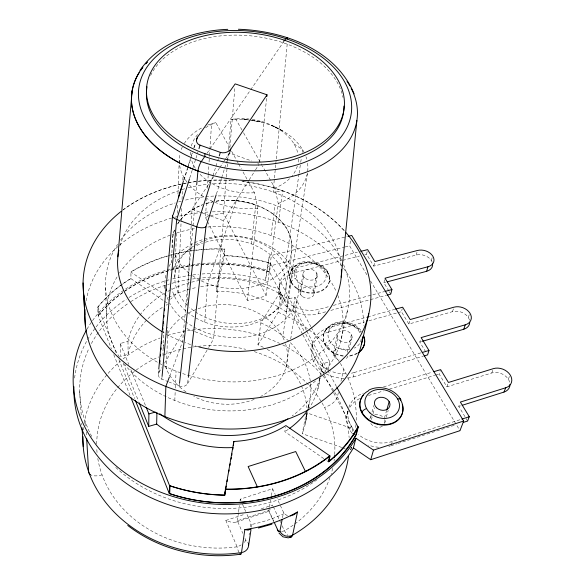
<?xml version="1.0" encoding="UTF-8"?>
<svg xmlns="http://www.w3.org/2000/svg" width="585" height="585" viewBox="0 0 585 585"><rect width="100%" height="100%" fill="white"/><g stroke="black" fill="none" stroke-linecap="round" stroke-linejoin="round"><path stroke-width="0.44" stroke-dasharray="2.92 2.19" d="M163.186 348.141L163.668 330.942M163.793 326.415L163.866 323.702M164.846 288.405L164.919 285.685M166.425 369.018L167.785 327.271M171.522 262.987L172.304 240.201L173.474 232.998L174.703 229.956M174.798 277.093L176.494 232.413M177.226 213.269L177.54 205.064M177.957 194.125L179.098 164.034M179.134 163.127L179.302 158.564M181.657 208.516L178.132 292.354L170.542 299.235M182.037 199.405L182.462 189.379M182.842 180.268L183.039 175.712M174.798 400.498L175.186 391.614M175.339 388.06L176.07 371.175M187.032 305.487L192.019 209.218L219.338 168.253M207.105 220.713L205.459 217.459L206.644 199.244M207.353 188.319L208.18 175.566M208.238 174.659L208.83 165.548M209.072 161.906L209.423 156.444M209.481 155.53L209.839 150.067M209.898 149.153L211.551 123.654L215.85 122.616L229.452 147.318M204.779 322.152L207.529 283.571L236.369 200.867C254.395 202.863 272.698 209.876 284.025 224.684C299.6 244.077 287.023 269.736 285.634 291.33M167.851 291.389A98.097 78.332 4.8 0 1 288.003 299.059L294.994 297.209L292.917 310.028L286.014 311.885A96.744 77.951 4.7 0 0 216.53 291.564L217.057 285.1L224.808 249.195A149.102 119.845 4.7 0 0 130.879 272.098L167.866 296.924M207.514 221.525L247.36 300.354A59.1 43.831 5.6 0 0 266.08 295.454L223.36 213.298L226.256 177.855M226.329 176.948L227.514 162.411M227.587 161.504L228.479 150.594M228.552 149.687L231.002 119.698L235.506 118.616A54.134 36.979 6.2 0 1 248.998 119.011M208.611 347.519L213.642 338.876L223.353 220.669L248.691 180.641M229.905 147.617L234.951 86.609M216.53 291.564L224.245 255.711L224.845 248.932A149.065 119.793 4.7 0 0 130.938 271.82L130.923 278.65A148.063 119.545 4.6 0 0 97.849 307.154L98.192 315.724L111.391 348.74M158.323 374.232L158.806 368.872M168.443 381.8L161.811 379.19A6.274 5.068 0.1 0 1 158.959 372.396L159.193 369.676M169.635 376.338L182.578 341.698L196.714 184.597M161.811 379.19L161.979 377.376M275.696 164.875L273.115 192.012L282.672 190.79C306.028 199.39 328.214 212.538 344.719 231.404M275.784 163.968L287.33 42.756M179.419 384.243L179.215 386.049L169.27 382.129M266.621 98.441L259.411 163.705L257.7 163.098M251.433 243.938L255.777 204.889C243.009 200.531 229.144 198.98 215.814 201.328M247.36 300.354L257.824 208.267L254.46 192.736L248.757 182.374M179.215 386.063A6.281 5.104 1.3 0 0 187.58 383.658L188.231 378.224M283.023 42.705L283.352 39.897M279.535 284.303L278.877 288.91M271.096 235.587L275.038 205.159M202.052 273.985A146.784 120.064 4.4 0 1 265.466 280.412L269.327 256.011L347.3 236.552M265.466 280.412L269.327 256.011M263.367 347.336A87.004 72.079 4.2 0 0 257.97 344.821L260.83 322.913L280.295 291.937A28.555 21.579 9.9 0 0 319.41 309.194L329.896 306.35M266.08 295.454L278.233 203.5L274.928 188.063L262.387 165.964M302.474 334.057L269.575 272.083L270.731 263.323A148.027 119.494 4.6 0 0 224.282 255.44M238.453 512.694L237.371 520.811C234.877 524.379 229.181 521.44 225.847 520.467L237.093 546.807A8.746 3.634 -25 0 0 241.166 544.906M238.578 511.795L239.419 505.484M240.025 500.979L240.259 499.173L272.566 488.702L275.213 494.413M278.431 222.256L282.672 190.79L269.166 186.549L255.25 183.346L241.956 181.328M257.97 344.821L278.146 312.273L280.712 294.796L279.001 294.094L279.674 289.495A28.555 21.579 9.9 0 1 296.573 267.762L357.347 252.237M325.589 311.827L318.547 313.743A28.424 21.55 9.9 0 1 279.623 296.536L280.295 291.937M298.993 174.023L285.56 265.1L293.224 269.107L282.665 336.872M299.132 173.116L300.595 163.2M300.727 162.294L301.392 157.789M302.189 152.378L302.591 149.672L294.058 143.954M280.954 299.666L281.634 295.074M249.108 534.851L249.378 533.067M250.329 526.814L250.877 523.239L246.117 512.453M289.97 274.021L290.05 273.495M289.685 287.462L307.322 173.716M286.014 311.885L288.003 299.059M291.301 282.599L291.381 282.072A4.029 2.296 -28.6 0 1 295.483 278.489M279.001 294.094A28.424 21.55 9.9 0 1 295.842 272.376L296.573 267.762M302.986 273.97L299.973 292.061M285.941 367.402L290.109 342.474M290.701 338.912L297.392 298.84M300.551 294.482L303.578 276.398M307.213 412.491L305.385 423.379L307.045 413.544M307.944 408.176L308.704 403.709L307.959 408.096M269.261 507.802L268.829 511.261L270.226 509.637M269.414 506.939L270.614 499.992M271.367 495.649L272.566 488.702M323.805 458.611L284.815 431.657L285.575 427.321M314.086 293.473L317.355 275.411M313.48 291.059L316.734 272.99M251.44 527.231L251.301 524.504A8.929 8.007 6.7 0 0 250.877 523.239M312.507 343.943L311.659 348.448M318.547 313.743L319.41 309.194M327.732 273.129L327.834 272.61A3.993 2.252 -29.6 0 0 324.719 270.928M282.489 517.747L283.528 512.365L277.107 498.493M329.296 281.656L329.399 281.136M313.838 361.866L314.708 357.384M341.698 447.437L302.189 433.668L306.321 412.666L352.952 428.783L351.841 433.112L353.194 433.58M323.446 335.541L323.549 335.022M325.063 344.894L325.165 344.382A4.197 2.179 -28.6 0 1 329.494 340.741M343.973 378.268A29.652 23.378 12.9 0 1 312.353 358.415A29.652 23.378 12.9 0 1 328.573 332.017L329.494 327.498L366.846 317.128M319.988 376.279L322.54 363.782L329.757 361.698L311.3 327.468M337.157 335.739L333.377 353.428M317.911 388.864L320.236 377.647M366.861 274.774L349.581 245.832L350.656 240.64M306.467 416.878L307.374 412.586M308.288 408.293L309.567 402.283M328.061 369.735L329.757 361.698M334.042 356.06L337.845 338.386M341.296 338.825L347.731 309.406M349.15 349.903L352.119 337.201M432.278 262.358A11.459 8.292 15.3 0 0 416.22 255.038L373.808 266.124L366.583 254.204L367.446 250.38M351.409 334.561L347.366 352.228A7.408 5.843 12.9 0 0 334.759 350.218A7.408 5.843 12.9 0 0 339.878 359.95M338.371 392.579L337.377 396.915A12.541 6.062 -27.9 0 1 324.536 407.431M340.953 381.31L343.731 369.172M347 414.904L348.068 410.546A31.224 25.426 17.4 0 0 352.952 428.783M373.808 266.124L374.883 261.546M347.629 378.049A29.652 23.378 12.9 0 0 353.23 376.93L354.298 372.491L421.375 352.726M388.908 291.067L383.877 282.752L384.63 279.718M349.625 429.573L350.715 425.244M372.045 412.052L373.749 405.5M416.22 255.038L417.266 251.236M371.416 419.628L372.118 417.054M373.062 413.632L374.707 407.643M469.521 320.185A11.985 8.929 18.5 0 0 452.476 311.666L408.886 324.046L401.405 311.695L402.231 308.69M384.506 423.511L386.093 417.734M386.319 416.908L388.228 410.414M408.886 324.046L409.953 320.302M384.462 417.887L386.451 411.043M370.466 417.456L371.139 415.145M431.357 260.486L432.681 255.937M425.748 351.892L419.789 342.049L420.461 339.819M391.263 444.878L392.316 441.463L461.053 419.365M183.748 180.056L190.549 158.359M191.361 155.771L192.165 153.197M193.781 148.049L195.119 143.756M184.085 179.887L187.631 168.575M187.902 167.705L190.637 159.003M190.907 158.133L192.545 152.912M194.183 147.691L195.544 143.34M189.752 178.008L192.743 168.502M193.013 167.639L195.726 158.996M195.997 158.133L197.898 152.078M348.104 410.707L347.614 412.286L347.892 411.401M210.183 184.407L212.662 176.619M212.933 175.749L215.689 167.091M215.96 166.228L217.342 161.899M217.613 161.029L218.439 158.433M216.45 193.935L221.415 178.396M221.693 177.533L224.45 168.897M224.72 168.034L226.929 161.131M227.207 160.268L229.686 152.495M452.476 311.666L453.455 308.683M509.667 382.137A12.585 9.601 22.6 0 0 491.729 372.989L446.911 386.831L439.152 374.02L440.381 370.356M468.307 317.472L469.338 314.496M446.911 386.831L448.439 382.466M467.612 421.017L458.757 406.392L459.832 403.511M491.729 372.989L492.877 370.078M508.314 379.19L510.12 374.839M290.723 271.447C298.365 254.453 329.077 260.237 329.604 279.001M272.091 506.127L272.603 505.06L260.479 509.052M324.192 332.792L325.238 330.693M187.595 383.665L208.158 348.309M158.952 372.396L161.782 367.746M164.619 363.088L184.443 330.518M279.623 296.536L280.712 294.796M249.181 179.866L255.031 170.63M255.513 169.862L258.928 164.473M219.843 167.493L222.878 162.944M223.39 162.184L224.903 159.91M225.408 159.149L229.459 153.08L251.711 160.97M177.65 224.04L180.004 220.523M206.936 153.38L209.51 149.636M210.022 148.882L250.183 90.478M250.694 89.724L283.725 41.681M326.664 328.763L325.158 330.847C332.499 318.386 351.958 319.578 360.645 329.977M180.472 219.821C186.352 213.101 193.942 207.953 202.33 204.911M122.506 210.329C143.947 194.235 169.906 184.889 196.385 181.525M205.752 203.763L212.494 201.979M236.216 522.112L268.903 511.29M225.847 520.467L244.896 514.186M390.999 445.733L397.025 443.788M397.888 443.51L455.561 424.907M458.757 406.392L460.497 405.844M368.499 395.475L383.329 390.97M389.434 389.12L434.787 375.343M435.664 375.08L439.152 374.02M383.533 386.89L432.096 372.206M353.23 376.93L423.204 356.214M419.789 342.049L421.514 341.552M328.573 332.017L364.55 321.977M368.938 320.755L397.018 312.916M397.895 312.675L401.405 311.695M367.709 316.887L394.721 309.385M333.392 305.407L384.06 291.681M330.869 310.386L369.61 299.842M370.495 299.6L386.341 295.286M383.877 282.752L385.625 282.284M162.323 307.439A96.744 77.951 4.7 0 0 128.115 354.327L120.459 356.382L120.225 343.49L127.991 341.435A98.097 78.332 4.8 0 1 164.685 293.18M295.842 272.376L341.823 260.566M342.708 260.34L359.512 256.018M364.813 254.658L366.583 254.204M267.967 266.46L344.316 247.162M345.194 246.943L349.581 245.832M198.132 181.248L212.377 180.136L230.314 180.392M231.214 180.458L236.589 180.86M251.974 120.437L262.102 122.068L251.323 120.393M250.424 120.254L242.336 119.004L248.471 119.918A64.518 44.38 6.1 0 0 231.002 119.698M287.454 515.816L284.2 513.535A8.797 7.759 13.1 0 1 283.528 512.365M342.554 447.737L345.135 448.636M192.019 209.218L201.335 212.618M202.183 212.933L209.803 215.719M210.651 216.026L223.353 220.669M186.703 328.514L194.278 331.432M195.119 331.753L213.642 338.876M276.72 127.779L271.352 125.256L283.25 131.252L273.641 126.184M130.923 278.65L163.91 300.88M164.663 301.385L167.661 303.403M326.803 460.688L328.309 461.726M389.369 291.82L390.743 294.094M370.561 280.961L459.971 430.684M235.506 118.616L243.119 132.034M243.572 132.824L261.934 165.175M231.645 151.296L236.472 160.063M236.91 160.86L238.227 163.252M238.665 164.049L241.298 168.831M243.053 172.019L247.002 179.185M294.994 297.209L310.876 326.671M306.379 330.306L270.701 263.594A148.063 119.545 4.6 0 0 224.245 255.711M306.803 331.11L327.439 369.683M327.863 370.488L336.463 386.561M292.917 310.028L304.032 330.883M305.743 334.093L327.117 374.195M302.906 334.861L323.834 374.305M324.265 375.109L333.238 392.009M333.662 392.813L353.742 430.648M273.363 506.72L279.074 519.166M279.454 519.992L280.595 522.478M282.116 525.798L284.398 530.778A13.952 4.314 66.1 0 0 287.93 535.407M268.756 511.078L273.612 521.688M273.663 521.074L268.815 510.412L237.371 520.811L242.797 533.315M240.259 499.173L240.998 500.833M242.461 504.153L245.751 511.619M244.961 538.317L245.685 539.984A5.36 1.228 72.8 0 0 247.894 542.463M120.225 343.49L128.758 364.455M130.806 369.493L145.489 405.551M123.186 363.131L138.506 401.091M97.849 307.154L116.547 353.691M118.93 359.614L134.572 398.539M113.761 354.671L130.009 395.306M79.714 391.65L81.33 416.929M81.739 423.247L81.849 425.054M85.71 422.889L85.922 426.509M86.251 431.942L86.529 436.476M105.578 287.776L106.543 318.262M127.991 341.435L128.115 354.327M285.524 343.739A62.368 49.754 4.8 0 1 260.581 396.506M254.175 399.401A62.368 49.754 4.8 0 1 193.759 396.433M186.03 391.921A62.368 49.754 4.8 0 1 164.612 363.987M163.098 355.943A62.368 49.754 4.8 0 1 163.771 344.477M167.837 333.304A62.368 49.754 4.8 0 1 185.935 314.562M188.75 312.916A62.368 49.754 4.8 0 1 284.793 341.647M322.54 363.782A98.097 78.332 4.8 0 1 320.989 374.312M319.915 378.312A98.097 78.332 4.8 0 1 292.12 415.928M334.269 459.071A119.157 101.212 3.6 0 1 334.057 460.761M332.653 468.336A119.157 101.212 3.6 0 1 331.088 474.172M330.006 477.477A119.157 101.212 3.6 0 1 284.398 530.778A8.57 3.539 -26.1 0 1 281.612 531.451M237.093 546.807A119.157 101.212 3.6 0 1 97.644 457.485M97.044 452.468A119.157 101.212 3.6 0 1 96.774 448.285M96.701 444.11A119.157 101.212 3.6 0 1 158.652 356.945M163.537 354.883A119.157 101.212 3.6 0 1 245.656 349.289M254.307 351.651A119.157 101.212 3.6 0 1 334.671 454.837M102.068 474.888A13.784 6.815 -21.6 0 1 91.172 475.086M245.685 539.984A8.746 3.634 -25 0 1 244.311 542.412M238.98 552.445A14.23 2.523 79.7 0 1 237.049 547.07M284.2 513.535A128.1 106.843 4 0 1 251.301 524.504M359.636 332.243A4.161 2.135 -29.5 0 1 360.455 332.075M361.216 338.912A16.79 13.06 12.8 0 1 354.342 348.141M348.835 349.72A16.79 13.06 12.8 0 1 328.719 339.037A16.79 13.06 12.8 0 1 339.198 323.659A16.79 13.06 12.8 0 1 360.119 333.165M357.391 352.989A20.928 16.314 12.8 0 1 347.812 355.753M343.241 355.621A20.928 16.314 12.8 0 1 325.962 329.633A20.928 16.314 12.8 0 1 361.259 331.549M382.363 426.282A7.766 6.34 17.5 0 1 370.736 423.489M369.874 418.86A7.766 6.34 17.5 0 1 371.599 416.118M374.788 414.604A7.766 6.34 17.5 0 1 383.321 417.471M384.637 419.657A7.766 6.34 17.5 0 1 384.725 423.372M347.878 356.053A7.408 5.843 12.9 0 1 344.528 359.526M357.267 353.501A20.914 16.307 12.8 0 1 347.695 356.265M343.124 356.126A20.914 16.307 12.8 0 1 325.852 330.145A20.914 16.307 12.8 0 1 361.142 332.061M83.341 429.99A133.285 112.737 3.7 0 1 83.604 427.511M84.189 423.401A133.285 112.737 3.7 0 1 120.451 361.135M123.084 358.949A133.285 112.737 3.7 0 1 160.144 337.998M167.698 335.41A133.285 112.737 3.7 0 1 279.586 343.38M282.745 344.931A133.285 112.737 3.7 0 1 349.121 437.543M355.994 424.513A137.702 114.294 4.1 0 1 355.57 428.732M351.439 447.145A137.702 114.294 4.1 0 1 350.291 450.428M278.146 312.273A137.702 114.294 4.1 0 1 346.444 374.495M347.863 377.596A137.702 114.294 4.1 0 1 356.199 421.134M306.657 413.734A87.004 72.079 4.2 0 1 302.189 433.668M267.096 349.318A87.004 72.079 4.2 0 1 306.642 407.57M174.476 258.087A66.975 50.807 5.4 0 1 277.692 251.506A66.975 50.807 5.4 0 1 269.334 330.24A66.975 50.807 5.4 0 1 169.694 303.125M168.319 300.229A66.975 50.807 5.4 0 1 166.688 295.798M165.124 288.303A66.975 50.807 5.4 0 1 165.957 274.928M169.036 266.482A66.975 50.807 5.4 0 1 171.705 261.846M168.619 297.429A97.417 78.141 4.7 0 1 197.079 287.389M200.655 286.716A97.417 78.141 4.7 0 1 217.057 285.1M319.849 378.085A96.744 77.951 4.7 0 1 309.055 408.293M288.266 429.353A96.744 77.951 4.7 0 1 284.815 431.657M166.089 305.187A96.744 77.951 4.7 0 1 167.632 304.324M98.192 315.724A146.703 119.143 4.5 0 1 269.575 272.083M317.048 479.7A141.131 115.413 4.4 0 1 114.989 466.698M91.765 436.432A141.131 115.413 4.4 0 1 89.088 348.104M91.377 343.585A141.131 115.413 4.4 0 1 128.495 303.176M130.711 301.692A141.131 115.413 4.4 0 1 169.467 283.988M171.895 283.294A141.131 115.413 4.4 0 1 189.262 279.506M192.626 278.994A141.131 115.413 4.4 0 1 279.674 289.495M392.316 441.463A31.224 25.426 17.4 0 1 358.43 434.545M348.835 407.416A31.224 25.426 17.4 0 1 363.27 393.091M390.283 445.96A31.063 25.374 17.5 0 1 388.813 446.355M378.692 447.218A31.063 25.374 17.5 0 1 368.411 445.119M351.841 433.112A31.063 25.374 17.5 0 1 347.965 411.189M349.903 407.218A31.063 25.374 17.5 0 1 359.607 398.597M310.606 383.658A89.161 72.774 4.5 0 1 308.185 407.518M260.83 322.913A89.161 72.774 4.5 0 1 310.277 381.01M86.997 329.187A148.466 120.583 4.5 0 1 266.818 269.992M74.609 378.027A146.784 120.064 4.4 0 1 126.214 299.264M129.014 297.451A146.784 120.064 4.4 0 1 169.445 279.725M172.794 278.833A146.784 120.064 4.4 0 1 198.556 274.292M354.298 372.491A29.791 23.407 12.9 0 1 350.123 373.427M345.742 373.815A29.791 23.407 12.9 0 1 313.319 354.225A29.791 23.407 12.9 0 1 329.494 327.498M269.605 271.813A146.674 119.091 4.5 0 0 98.258 315.432L97.914 306.862A148.027 119.494 4.6 0 1 130.974 278.372M205.459 217.459A59.1 43.831 5.6 0 1 223.36 213.298M307.578 163.23A64.518 44.38 6.1 0 1 278.233 203.5M257.824 208.267A64.518 44.38 6.1 0 1 189.467 185.094M186.988 182.059A64.518 44.38 6.1 0 1 180.056 153.467M181.262 149.519A64.518 44.38 6.1 0 1 182.235 147.208M184.268 143.493A64.518 44.38 6.1 0 1 202.447 127.523M207.631 125.124A64.518 44.38 6.1 0 1 211.551 123.654M251.513 120.334A64.518 44.38 6.1 0 1 304.288 152.773M305.962 156.743A64.518 44.38 6.1 0 1 306.73 159.157M297.334 166.096A54.134 36.979 6.2 0 1 292.142 175.792M289.495 178.71A54.134 36.979 6.2 0 1 274.928 188.063M254.46 192.736A54.134 36.979 6.2 0 1 199.032 173.16M195.251 168.158A54.134 36.979 6.2 0 1 191.236 158.871M190.564 154.82A54.134 36.979 6.2 0 1 190.476 152.122M191.368 145.957A54.134 36.979 6.2 0 1 199.002 133.095M205.518 127.786A54.134 36.979 6.2 0 1 215.85 122.616M252.164 119.435A54.134 36.979 6.2 0 1 298.006 154.235M298.408 159.157A54.134 36.979 6.2 0 1 297.999 163.347M187.266 305.216A57.761 43.604 5.4 0 1 222.885 236.45A57.761 43.604 5.4 0 1 286.847 296.588A57.761 43.604 5.4 0 1 189.496 307.308M198.066 346.686A112.137 83.721 5.3 0 1 193.079 345.296M190.622 344.536A112.137 83.721 5.3 0 1 184.962 342.598M182.578 341.698A112.137 83.721 5.3 0 1 162.696 332.031M119.888 245.978A112.137 83.721 5.3 0 1 178.791 190.608M181.891 189.598A112.137 83.721 5.3 0 1 185.028 188.67M188.209 187.807A112.137 83.721 5.3 0 1 341.143 266.182M123.15 209.839A144.173 109.337 5.2 0 1 230.468 180.297M242.76 181.394A144.173 109.337 5.2 0 1 344.514 230.929M86.097 300.8A139.625 108.379 4.9 0 1 171.515 218.125M174.732 217.247A139.625 108.379 4.9 0 1 208.947 212.004M212.355 211.858A139.625 108.379 4.9 0 1 363.621 325.362M216.055 201.174A59.984 44.05 5.5 0 1 290.46 256.888A59.984 44.05 5.5 0 1 192.428 275.696M189.174 273.261A59.984 44.05 5.5 0 1 174.681 254.285M172.831 247.821A59.984 44.05 5.5 0 1 174.381 230.234M177.716 223.609A59.984 44.05 5.5 0 1 202.739 204.648M206.52 203.375A59.984 44.05 5.5 0 1 212.816 201.767M343.6 264.72A122.236 92.737 5.2 0 1 219.243 381.266A122.236 92.737 5.2 0 1 117.57 244.391M120.568 240.069A122.236 92.737 5.2 0 1 175.244 202.958M178.652 201.913A122.236 92.737 5.2 0 1 181.233 201.181M185.577 200.063A122.236 92.737 5.2 0 1 213.993 196.063M218.139 195.924A122.236 92.737 5.2 0 1 341.443 259.996M337.801 295.315A118.506 91.947 4.9 0 1 323.212 373.223M315.476 380.989A118.506 91.947 4.9 0 1 124.429 364.097M119.479 357.135A118.506 91.947 4.9 0 1 117.695 275.915M119.567 273.012A118.506 91.947 4.9 0 1 174.14 233.788M176.619 232.984A118.506 91.947 4.9 0 1 195.405 228.538M207.777 227.031A118.506 91.947 4.9 0 1 336.485 292.171M205.452 242.219A57.718 43.685 5.2 0 1 283.001 271.03A57.718 43.685 5.2 0 1 242.951 326.137A57.718 43.685 5.2 0 1 171.785 288.544M173.255 268.742A57.718 43.685 5.2 0 1 192.816 247.492M196.816 245.451A57.718 43.685 5.2 0 1 202.49 243.17M150.637 75.436A99.099 64.452 6.2 0 1 252.983 36.087A99.099 64.452 6.2 0 1 343.037 97.498M351.541 447.196L350.861 449.814L351.541 447.167M237.313 200.655L232.055 200.509L237.313 200.655M297.143 288.288A20.051 15.02 9.8 0 0 329.362 281.334A20.051 15.02 9.8 0 0 302.562 262.833A20.051 15.02 9.8 0 0 297.143 288.288M300.068 283.425A16.08 12.022 9.8 0 0 325.925 277.912A16.08 12.022 9.8 0 0 304.471 263.067A16.08 12.022 9.8 0 0 300.068 283.425M302.533 296.646A7.108 5.389 9.9 0 0 313.991 294.196A7.108 5.389 9.9 0 0 304.558 287.535A7.108 5.389 9.9 0 0 302.533 296.646M305.597 278.577A7.232 5.411 9.8 0 0 317.26 276.142A7.232 5.411 9.8 0 0 307.644 269.422A7.232 5.411 9.8 0 0 305.597 278.577M297.056 288.807A20.036 15.02 9.9 0 0 329.26 281.853A20.036 15.02 9.9 0 0 302.474 263.36A20.036 15.02 9.9 0 0 297.056 288.807M339.585 340.433A7.554 5.879 12.8 0 0 351.943 338.415A7.554 5.879 12.8 0 0 342.386 330.642A7.554 5.879 12.8 0 0 339.585 340.433"/><path stroke-width="0.88" d="M232.808 449.324L233.137 447.532A96.744 77.951 4.7 0 1 156.663 424.074L148.729 426.399L148.897 413.939L146.17 407.233M156.663 424.074L156.934 412.505M164.868 416.6L165.847 386.48L169.321 377.186M336.894 387.365L357.947 426.75L355.877 434.67A146.703 119.143 4.5 0 1 169.27 493.506L169.599 485.689L135.252 400.228M204.757 156.546L204.925 153.701M132.13 90.96L117.87 256.786M158.806 368.872L172.546 215.792M159.851 362.429L160.012 360.616M160.422 356.082L160.582 354.269M160.992 349.735L161.16 347.921M161.57 343.395L161.731 341.582M162.791 329.794L162.959 327.988M163.361 323.454L163.529 321.64M163.939 317.107L164.1 315.293M164.509 310.767L164.67 308.953M166.308 290.825L166.469 289.012M196.714 184.597L197.942 170.974M162.067 376.462L176.714 219.485L189.481 178.871M356.887 120.517L341.209 277.136M179.515 383.336L196.699 226.841L209.905 185.277M266.818 96.627L267.023 94.814L235.177 83.874L197.452 137.248C195.193 139.939 196.714 144.298 200.077 145.168L220.369 152.371C224.055 153.621 228.545 152.261 230.79 149.043L267.023 94.814M169.599 485.689A148.063 119.545 4.6 0 0 224.545 495.056L233.839 441.47A97.417 78.141 4.7 0 0 285.882 425.58L329.713 455.773L328.309 461.726A148.063 119.545 4.6 0 0 357.947 426.75M233.335 445.799L233.839 441.47M188.333 377.31L205.971 226.746L216.172 194.798M274.409 522.712L277.392 529.271A5.302 1.36 72.4 0 0 279.908 531.238A8.578 7.663 13.4 0 0 292.595 535.158L297.487 511.985A137.241 114.141 4.1 0 1 244.844 529.586L241.495 552.591A14.23 2.523 79.7 0 1 239.872 553.834M248.618 545.432L251.023 529.513M224.545 495.056L226.168 486.091M226.98 481.609L227.302 479.81M228.757 471.744L229.086 469.952M229.89 465.463L230.219 463.671M231.031 459.188L231.353 457.397M231.675 455.598L232.004 453.806M279.893 531.209L282.145 519.546M361.471 344.06L368.791 313.779M360.777 251.36L367.621 249.612L374.883 261.546L417.471 250.475A11.517 8.3 15.2 0 1 432.717 255.989A11.517 8.3 15.2 0 1 427.949 266.76L385.01 278.204L391.921 289.553L390.743 294.094L387.219 295.052M361.852 412.776L361.976 412.286A4.387 2.033 -28.7 0 1 366.561 408.586M73.937 386.722A146.784 120.064 4.4 0 0 186.812 509.784A146.784 120.064 4.4 0 0 353.384 447.898L355.921 438.223L373.486 450.106L463.671 421.039L351.731 235.448L348.185 236.333M353.384 447.898L370.722 459.7L373.486 450.106M387.365 281.816L426.633 271.301L427.949 266.76M386.7 410.187L389.179 401.624M178.337 197.313L183.478 180.919M182.725 184.238L173.175 214.688A7.32 3.079 12.7 0 0 176.67 219.521M196.633 139.859L197.452 137.248M198.988 148.627L200.077 145.168M219.265 155.837L220.369 152.371M395.599 309.143L402.641 307.183L410.173 319.556L453.945 307.191A12.036 8.936 18.4 0 1 469.887 313.063A12.036 8.936 18.4 0 1 465.28 324.814L421.141 337.596L428.98 350.481L427.577 354.912L424.081 355.951M229.686 152.495L230.79 149.043M422.37 341.296L463.737 329.26L465.28 324.814M463.671 421.039L459.971 430.684L370.722 459.7M433.807 371.687L440.629 369.625L448.439 382.466L493.447 368.623A12.651 9.616 22.5 0 1 510.157 374.905A12.651 9.616 22.5 0 1 505.754 387.753L460.366 402.07L469.28 416.725L467.612 421.017L463.305 422.407M462.23 405.295L503.948 392.082L505.754 387.753M204.874 156.37L201.269 161.614A7.247 2.011 -70.7 0 0 197.942 170.981M284.237 40.935L285.787 38.683A6.537 1.565 -72.4 0 1 287.623 38.873M139.969 70.485C159.032 41.966 194.973 30.705 227.784 29.33M297.487 511.985L294.072 514.639L290.35 515.948M250.439 529.147L248.128 530.112L244.844 529.586M368.938 390.056C379.892 384.521 394.517 388.915 400.754 399.46M461.879 419.101L469.28 416.725M291.52 536.854L288.251 537.871L282.95 536.811L278.986 533.074M422.216 352.477L428.98 350.481M148.897 413.939L155.339 412.081M258.431 528.028L271.901 524.197M384.937 291.447L391.921 289.553M240.852 554.17C201.357 559.808 159.449 550.017 127.742 525.454M238.395 29.25C283.396 30.705 335.556 49.337 354.108 93.834M353.194 433.58L354.539 434.041M176.714 219.485L196.699 226.841M305.399 471.371L295.725 451.554L248.135 466.53L257.363 486.837M139.193 402.78L148.729 426.399M131.025 397.844L169.27 493.506M82.024 427.759L83.238 446.713M86.638 438.282L88.657 471.795A13.784 6.815 -21.6 0 0 90.624 474.793M83.765 295.059L85.476 326.562M83.063 282.935L84.788 314.562M509.996 384.396A12.585 9.601 22.6 0 1 503.948 392.082M469.777 322.255A11.985 8.929 18.5 0 1 463.737 329.26M432.593 263.63A11.459 8.292 15.3 0 1 426.633 271.301M287.966 418.787A98.097 78.332 4.8 0 1 159.72 413.741M334.605 455.686A119.157 101.212 3.6 0 1 334.459 457.382M278.614 531.282A8.57 3.539 -26.1 0 1 277.392 529.271M292.537 535.07A13.952 4.314 66.1 0 1 289.889 536.811M348.506 456.293A133.285 112.737 3.7 0 1 292.595 535.158M82.946 436.651A133.285 112.737 3.7 0 0 241.503 552.591A8.709 7.905 6.5 0 0 248.406 543.114M397.668 399.014A4.344 1.989 -29.4 0 1 400.754 400.316M400.001 399.094A21.938 17.733 17.2 0 1 393.142 422.823A21.938 17.733 17.2 0 1 363.651 414.867A21.938 17.733 17.2 0 1 368.718 390.663M402.253 404.652A21.93 17.725 17.2 0 1 377.808 424.388A21.93 17.725 17.2 0 1 363.234 395.328M308.58 408.995A96.744 77.951 4.7 0 1 289.612 428.395M329.713 455.773A149.102 119.845 4.7 0 1 225.21 489.162M354.729 432.139A141.131 115.413 4.4 0 1 353.384 435.32M355.921 438.223A148.466 120.583 4.5 0 1 159.369 491.671A148.466 120.583 4.5 0 1 86.558 329.947M364.111 337.779A20.914 16.307 12.8 0 1 358.4 352.784M363.848 336.075A20.928 16.314 12.8 0 1 359.57 351.49M197.949 170.966A113.38 74.105 6.2 0 1 139.405 72.182M140.4 70.646A113.38 74.105 6.2 0 1 142.557 67.633M146.184 63.29A113.38 74.105 6.2 0 1 147.054 62.354M351.183 88.276A113.38 74.105 6.2 0 1 237.678 179.887A113.38 74.105 6.2 0 1 142.937 67.129M145.614 63.919A113.38 74.105 6.2 0 1 147.332 62.047M347.015 81.235A113.38 74.105 6.2 0 1 349.918 85.922M341.369 269.641A112.137 83.721 5.3 0 1 198.9 346.905M161.928 331.571A112.137 83.721 5.3 0 1 118.857 250.248M345.647 232.208A144.173 109.337 5.2 0 1 317.099 378.495A144.173 109.337 5.2 0 1 121.841 360.433A144.173 109.337 5.2 0 1 121.088 211.434M362.824 336.697A139.625 108.379 4.9 0 1 212.86 428.191A139.625 108.379 4.9 0 1 84.993 309.611M205.883 226.717A7.327 3.1 13.1 0 1 196.655 226.878M343.936 106.09A99.099 64.452 6.2 0 1 239.835 164.319A99.099 64.452 6.2 0 1 147.025 86.755M170.016 485.828L169.687 493.645A146.681 119.135 4.5 0 0 356.25 434.809L358.32 426.889A148.042 119.545 4.6 0 1 328.69 461.865L330.101 455.92A149.073 119.845 4.7 0 1 225.627 489.301L224.962 495.202A148.042 119.545 4.6 0 1 170.016 485.828M369.903 412.849A17.601 14.201 17.2 0 0 398.919 409.376A17.601 14.201 17.2 0 0 377.72 389.53A17.601 14.201 17.2 0 0 369.903 412.849M376.638 407.796A7.919 6.391 17.2 0 0 389.712 406.29A7.919 6.391 17.2 0 0 380.228 397.325A7.919 6.391 17.2 0 0 376.638 407.796M177.489 150.477A106.989 69.608 6.2 0 0 350.254 118.558A106.989 69.608 6.2 0 0 207.361 32.965A106.989 69.608 6.2 0 0 177.489 150.477M188.114 146.352A99.34 64.445 6.2 0 0 343.995 109.527A99.34 64.445 6.2 0 0 204.202 35.853A99.34 64.445 6.2 0 0 188.114 146.352"/></g></svg>
